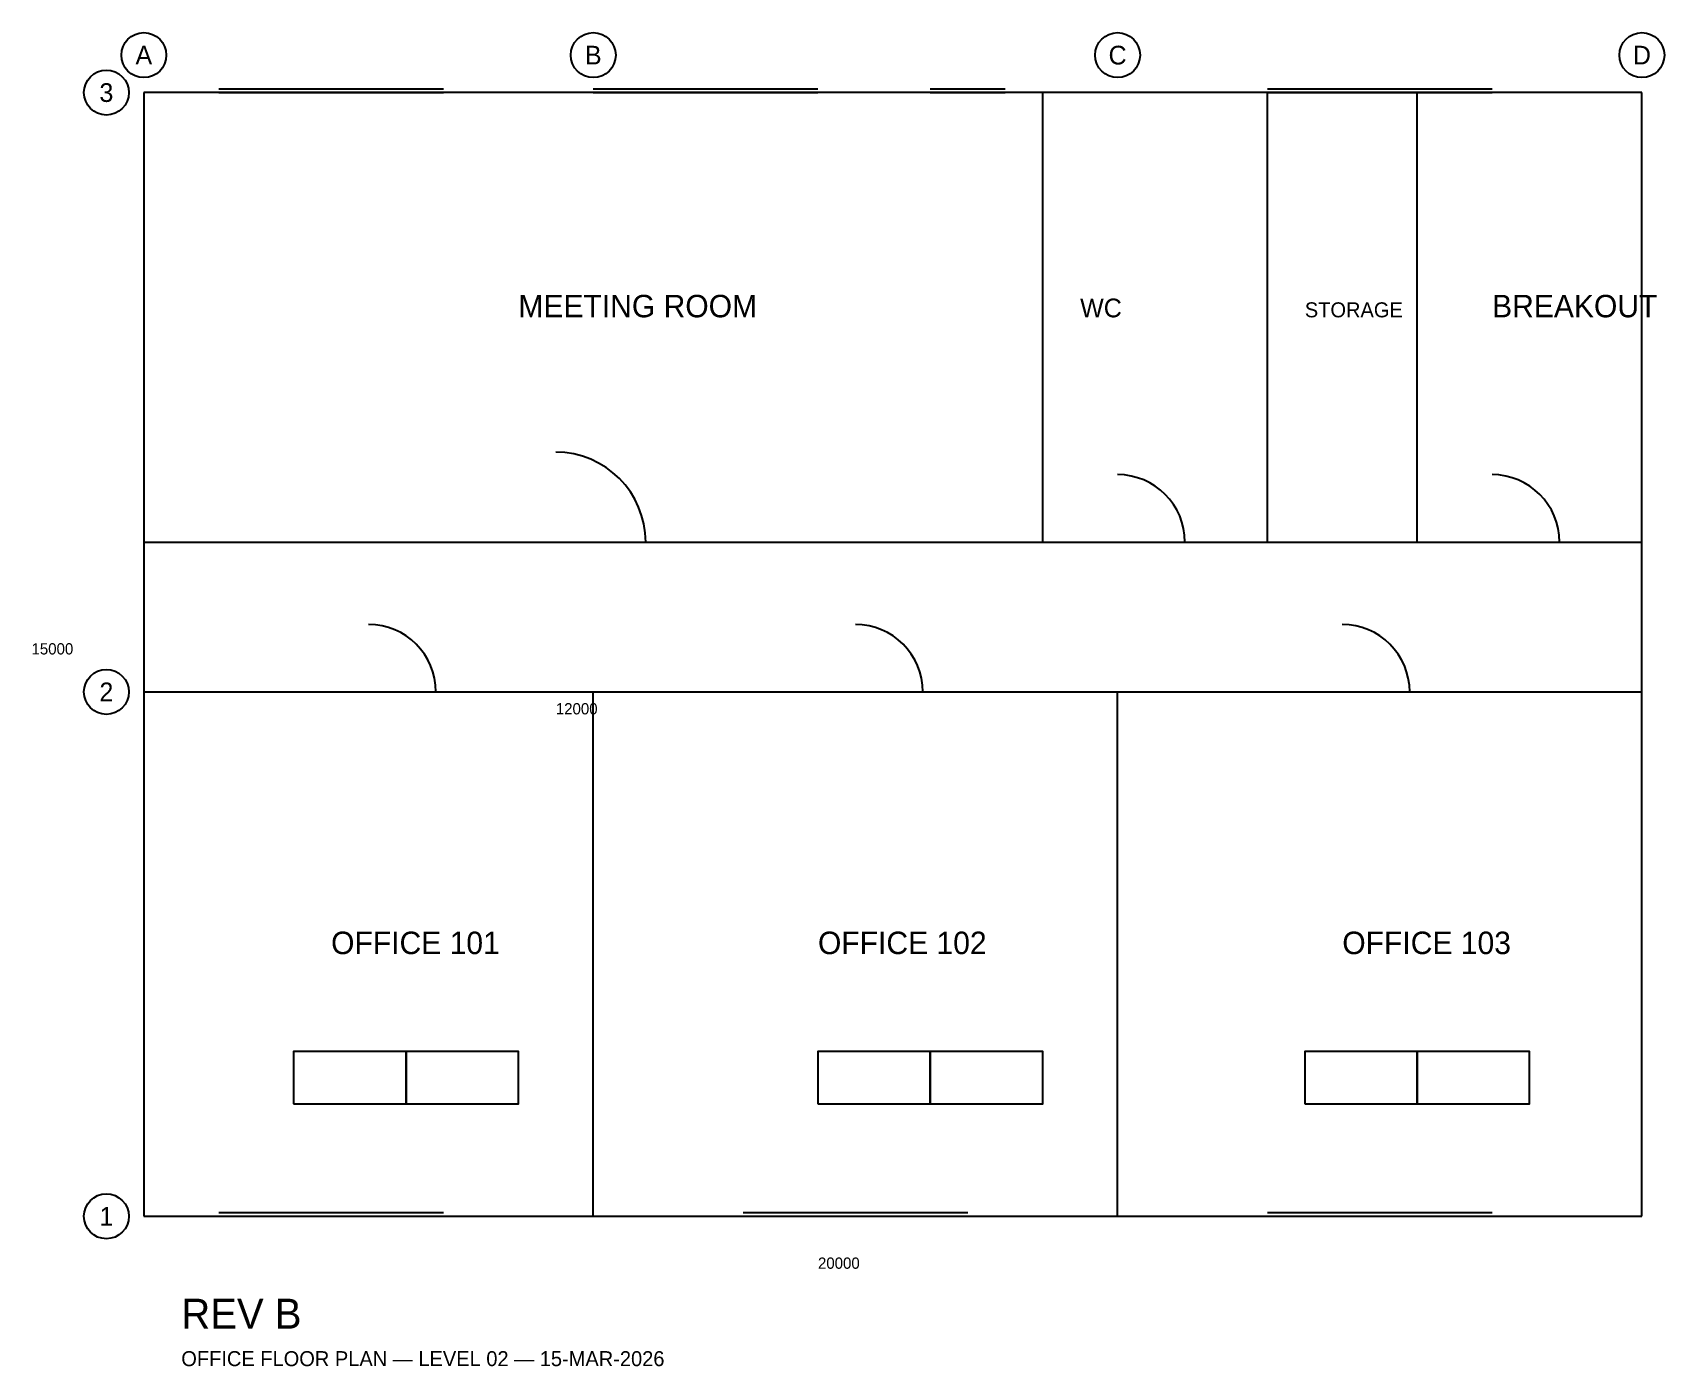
# Model space of a CAD drawing. Header units: metres. Extents: x -1485 to 20300, y -2003 to 15800.
import ezdxf
from ezdxf.enums import TextEntityAlignment as Align

# ---------------------------------------------------------------- set-up
doc = ezdxf.new("R2010")
doc.units = ezdxf.units.M
for name, color, linetype in [('A-ANNO', 2, 'Continuous'), ('A-DIMS', 1, 'Continuous'), ('A-DOOR', 3, 'Continuous'), ('A-FURN', 8, 'Continuous'), ('A-GRID', 9, 'Continuous'), ('A-WALL', 7, 'Continuous'), ('A-WIND', 5, 'Continuous')]:
    doc.layers.add(name, color=color, linetype=linetype)

msp = doc.modelspace()

# ---------------------------------------------------------------- linework, layer by layer
at = {"layer": 'A-DOOR'}
for p, q in [((5500, 9000), (6700, 9000)), ((13000, 9000), (13900, 9000)), ((18000, 9000), (18900, 9000)), ((3000, 7000), (3900, 7000)), ((9500, 7000), (10400, 7000)), ((16000, 7000), (16900, 7000))]:
    msp.add_line(p, q, dxfattribs=at)
for centre, radius in [((5500, 9000), 1200), ((13000, 9000), 900), ((18000, 9000), 900), ((3000, 7000), 900), ((9500, 7000), 900), ((16000, 7000), 900)]:
    msp.add_arc(centre, radius, 0, 90, dxfattribs=at)
at = {"layer": 'A-FURN'}
for points in [[(2000, 1500), (3500, 1500), (3500, 2200), (2000, 2200), (2000, 1500)], [(3500, 1500), (5000, 1500), (5000, 2200), (3500, 2200), (3500, 1500)], [(9000, 1500), (10500, 1500), (10500, 2200), (9000, 2200), (9000, 1500)], [(10500, 1500), (12000, 1500), (12000, 2200), (10500, 2200), (10500, 1500)], [(15500, 1500), (17000, 1500), (17000, 2200), (15500, 2200), (15500, 1500)], [(17000, 1500), (18500, 1500), (18500, 2200), (17000, 2200), (17000, 1500)]]:
    msp.add_lwpolyline(points, dxfattribs=at)
at = {"layer": 'A-GRID'}
for centre in [(0, 15500), (6000, 15500), (13000, 15500), (20000, 15500), (-500, 15000), (-500, 7000), (-500, 0)]:
    msp.add_circle(centre, 300, dxfattribs=at)
at = {"layer": 'A-WALL'}
for p, q in [((20000, 15000), (0, 15000)), ((0, 15000), (0, 0)), ((12000, 9000), (12000, 15000)), ((15000, 9000), (15000, 15000)), ((17000, 9000), (17000, 15000)), ((20000, 0), (20000, 15000)), ((0, 9000), (20000, 9000)), ((0, 7000), (20000, 7000)), ((6000, 0), (6000, 7000)), ((13000, 0), (13000, 7000)), ((0, 0), (20000, 0))]:
    msp.add_line(p, q, dxfattribs=at)
at = {"layer": 'A-WIND'}
for p, q in [((1000, 15050), (4000, 15050)), ((6000, 15050), (9000, 15050)), ((10500, 15050), (11500, 15050)), ((15000, 15050), (18000, 15050)), ((1000, 15000), (4000, 15000)), ((6000, 15000), (9000, 15000)), ((10500, 15000), (11500, 15000)), ((15000, 15000), (18000, 15000)), ((1000, 50), (4000, 50)), ((1000, 0), (4000, 0)), ((8000, 50), (11000, 50)), ((8000, 0), (11000, 0)), ((15000, 50), (18000, 50)), ((15000, 0), (18000, 0))]:
    msp.add_line(p, q, dxfattribs=at)

# ---------------------------------------------------------------- texts
at = {"layer": 'A-ANNO'}
for s, height, p in [('MEETING ROOM', 300, (5000, 12000)), ('WC', 250, (12500, 12000)), ('STORAGE', 200, (15500, 12000)), ('BREAKOUT', 300, (18000, 12000)), ('OFFICE 101', 300, (2500, 3500)), ('OFFICE 102', 300, (9000, 3500)), ('OFFICE 103', 300, (16000, 3500)), ('REV B', 400, (500, -1500)), ('OFFICE FLOOR PLAN — LEVEL 02 — 15-MAR-2026', 200, (500, -2000))]:
    msp.add_text(s, height=height, dxfattribs=at).set_placement(p)
at = {"layer": 'A-DIMS'}
for s, p in [('15000', (-1500, 7500)), ('12000', (5500, 6700)), ('20000', (9000, -700))]:
    msp.add_text(s, height=150, dxfattribs=at).set_placement(p)
at = {"layer": 'A-GRID'}
for s, p in [('A', (0, 15500)), ('B', (6000, 15500)), ('C', (13000, 15500)), ('D', (20000, 15500)), ('3', (-500, 15000)), ('2', (-500, 7000)), ('1', (-500, 0))]:
    msp.add_text(s, height=250, dxfattribs=at).set_placement(p, align=Align.MIDDLE_CENTER)

doc.saveas('drawing.dxf')
